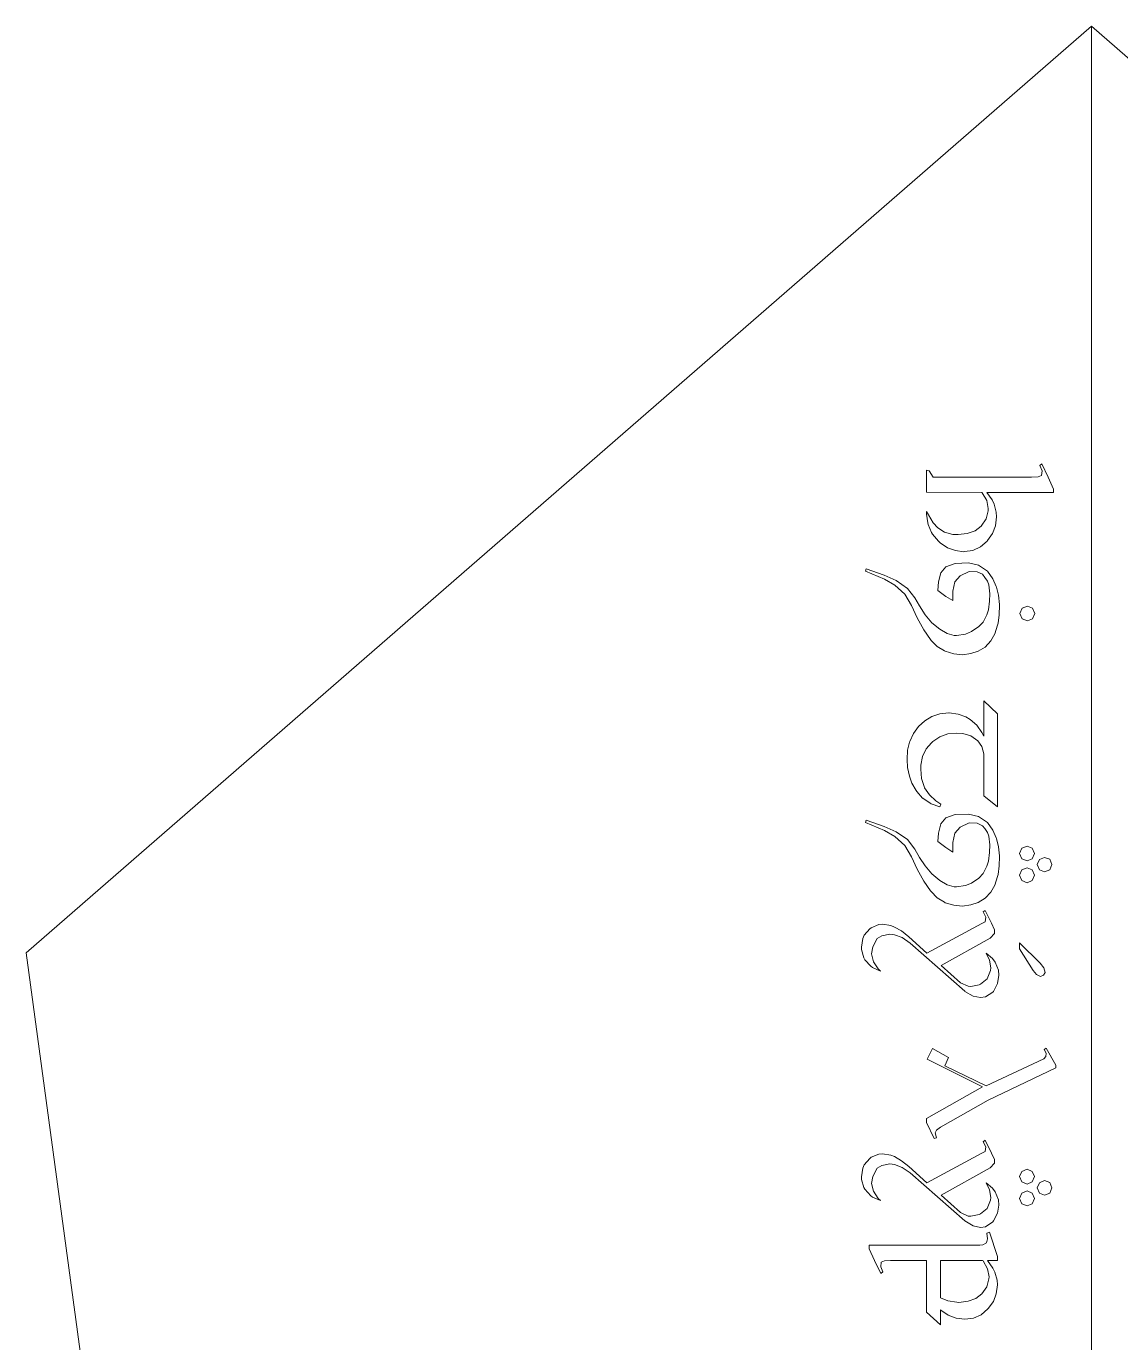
# Model space of a CAD drawing. Header units: inches. Extents: x 0.3 to 23.5, y 0.3 to 34.7.
# Drawn here: x 0.34 to 4.99, y 29.06 to 34.66 of the extents above; entities that cross this region are included whole.
import ezdxf

# ---------------------------------------------------------------- set-up
doc = ezdxf.new("R2010")
doc.units = ezdxf.units.IN
doc.header["$MEASUREMENT"] = 0
doc.layers.add('cut', color=6, linetype='Continuous', lineweight=0)

msp = doc.modelspace()

# ---------------------------------------------------------------- linework, layer by layer
at = {"layer": 'cut', "color": 6, "lineweight": 9, "true_color": 0xff00ff}
for points in [[(4.8649, 34.6554), (4.8649, 34.6554), (0.3366, 30.719), (0.3366, 30.719)], [(4.8649, 34.6554), (4.8649, 34.6554), (4.8649, 2.4646), (4.8649, 2.4646)], [(4.8649, 34.6554), (4.8649, 34.6554), (9.3931, 30.719), (9.3931, 30.719)], [(0.3366, 30.719), (0.3366, 30.719), (3.9259, 4.2305), (3.9259, 4.2305)]]:
    msp.add_open_spline(points, degree=3, dxfattribs=at)
at = {"layer": 'cut', "color": 1, "lineweight": 9, "true_color": 0xff0000}
for points in [[(4.6541, 32.7961), (4.6541, 32.7961), (4.6456, 32.7886), (4.6456, 32.7886)], [(4.6456, 32.7886), (4.6456, 32.7886), (4.656, 32.767), (4.656, 32.767)], [(4.6813, 32.7398), (4.6813, 32.7398), (4.6541, 32.7961), (4.6541, 32.7961)], [(4.1757, 32.767), (4.1757, 32.767), (4.1644, 32.7689), (4.1644, 32.7689)], [(4.1644, 32.7689), (4.1644, 32.7689), (4.1644, 32.6758), (4.1644, 32.6758)], [(4.1917, 32.7398), (4.1917, 32.7398), (4.1757, 32.767), (4.1757, 32.767)], [(4.6108, 32.7398), (4.6108, 32.7398), (4.1917, 32.7398), (4.1917, 32.7398)], [(4.6381, 32.7407), (4.6381, 32.7407), (4.6108, 32.7398), (4.6108, 32.7398)], [(4.6531, 32.7473), (4.6531, 32.7473), (4.6381, 32.7407), (4.6381, 32.7407)], [(4.656, 32.767), (4.656, 32.767), (4.6531, 32.7473), (4.6531, 32.7473)], [(4.7039, 32.689), (4.7039, 32.689), (4.6813, 32.7398), (4.6813, 32.7398)], [(4.1644, 32.6758), (4.1644, 32.6758), (4.3994, 32.674), (4.3994, 32.674)], [(4.3994, 32.674), (4.3994, 32.674), (4.4003, 32.673), (4.4003, 32.673)], [(4.4003, 32.673), (4.4003, 32.673), (4.4201, 32.6401), (4.4201, 32.6401)], [(4.421, 32.6749), (4.421, 32.6749), (4.7039, 32.6749), (4.7039, 32.6749)], [(4.4426, 32.643), (4.4426, 32.643), (4.421, 32.6749), (4.421, 32.6749)], [(4.7039, 32.6749), (4.7039, 32.6749), (4.7039, 32.689), (4.7039, 32.689)], [(4.4201, 32.6401), (4.4201, 32.6401), (4.4266, 32.6063), (4.4266, 32.6063)], [(4.452, 32.6251), (4.452, 32.6251), (4.4426, 32.643), (4.4426, 32.643)], [(4.4605, 32.5903), (4.4605, 32.5903), (4.452, 32.6251), (4.452, 32.6251)], [(4.172, 32.58), (4.172, 32.58), (4.1644, 32.5941), (4.1644, 32.5941)], [(4.1644, 32.5941), (4.1644, 32.5941), (4.1644, 32.5819), (4.1644, 32.5819)], [(4.1644, 32.5819), (4.1644, 32.5819), (4.1691, 32.5452), (4.1691, 32.5452)], [(4.1917, 32.5452), (4.1917, 32.5452), (4.172, 32.58), (4.172, 32.58)], [(4.4172, 32.5621), (4.4172, 32.5621), (4.3966, 32.5321), (4.3966, 32.5321)], [(4.4266, 32.5969), (4.4266, 32.5969), (4.4172, 32.5621), (4.4172, 32.5621)], [(4.4266, 32.6063), (4.4266, 32.6063), (4.4266, 32.5969), (4.4266, 32.5969)], [(4.4577, 32.533), (4.4577, 32.533), (4.4614, 32.5706), (4.4614, 32.5706)], [(4.4614, 32.5706), (4.4614, 32.5706), (4.4605, 32.5903), (4.4605, 32.5903)], [(4.1691, 32.5452), (4.1691, 32.5452), (4.171, 32.5386), (4.171, 32.5386)], [(4.171, 32.5386), (4.171, 32.5386), (4.1851, 32.5039), (4.1851, 32.5039)], [(4.1851, 32.5039), (4.1851, 32.5039), (4.1898, 32.4973), (4.1898, 32.4973)], [(4.1898, 32.4973), (4.1898, 32.4973), (4.2142, 32.4682), (4.2142, 32.4682)], [(4.2114, 32.5245), (4.2114, 32.5245), (4.1917, 32.5452), (4.1917, 32.5452)], [(4.2406, 32.5057), (4.2406, 32.5057), (4.2114, 32.5245), (4.2114, 32.5245)], [(4.2763, 32.4963), (4.2763, 32.4963), (4.2406, 32.5057), (4.2406, 32.5057)], [(4.3374, 32.5001), (4.3374, 32.5001), (4.2979, 32.4954), (4.2979, 32.4954)], [(4.3702, 32.5123), (4.3702, 32.5123), (4.3374, 32.5001), (4.3374, 32.5001)], [(4.3966, 32.5321), (4.3966, 32.5321), (4.3702, 32.5123), (4.3702, 32.5123)], [(4.4238, 32.47), (4.4238, 32.47), (4.4445, 32.5001), (4.4445, 32.5001)], [(4.4445, 32.5001), (4.4445, 32.5001), (4.4577, 32.533), (4.4577, 32.533)], [(4.2142, 32.4682), (4.2142, 32.4682), (4.2218, 32.4606), (4.2218, 32.4606)], [(4.2218, 32.4606), (4.2218, 32.4606), (4.2528, 32.44), (4.2528, 32.44)], [(4.2979, 32.4954), (4.2979, 32.4954), (4.2763, 32.4963), (4.2763, 32.4963)], [(4.3609, 32.4287), (4.3609, 32.4287), (4.3937, 32.4437), (4.3937, 32.4437)], [(4.3937, 32.4437), (4.3937, 32.4437), (4.4219, 32.4672), (4.4219, 32.4672)], [(4.4219, 32.4672), (4.4219, 32.4672), (4.4238, 32.47), (4.4238, 32.47)], [(4.2528, 32.44), (4.2528, 32.44), (4.2866, 32.4277), (4.2866, 32.4277)], [(4.2866, 32.4277), (4.2866, 32.4277), (4.3223, 32.423), (4.3223, 32.423)], [(4.3223, 32.423), (4.3223, 32.423), (4.3251, 32.424), (4.3251, 32.424)], [(4.3251, 32.424), (4.3251, 32.424), (4.3609, 32.4287), (4.3609, 32.4287)], [(3.9069, 32.3497), (3.9069, 32.3497), (3.9041, 32.3403), (3.9041, 32.3403)], [(3.9041, 32.3403), (3.9041, 32.3403), (3.9859, 32.3065), (3.9859, 32.3065)], [(3.984, 32.3234), (3.984, 32.3234), (3.9069, 32.3497), (3.9069, 32.3497)], [(4.2246, 32.3338), (4.2246, 32.3338), (4.2142, 32.2952), (4.2142, 32.2952)], [(4.2462, 32.3591), (4.2462, 32.3591), (4.2246, 32.3338), (4.2246, 32.3338)], [(4.2857, 32.3732), (4.2857, 32.3732), (4.2462, 32.3591), (4.2462, 32.3591)], [(4.343, 32.3751), (4.343, 32.3751), (4.2857, 32.3732), (4.2857, 32.3732)], [(4.3063, 32.3206), (4.3063, 32.3206), (4.3449, 32.3385), (4.3449, 32.3385)], [(4.3853, 32.3657), (4.3853, 32.3657), (4.343, 32.3751), (4.343, 32.3751)], [(4.3449, 32.3385), (4.3449, 32.3385), (4.3787, 32.3375), (4.3787, 32.3375)], [(4.3787, 32.3375), (4.3787, 32.3375), (4.4013, 32.3272), (4.4013, 32.3272)], [(4.4238, 32.3403), (4.4238, 32.3403), (4.3853, 32.3657), (4.3853, 32.3657)], [(4.4454, 32.3074), (4.4454, 32.3074), (4.4238, 32.3403), (4.4238, 32.3403)], [(4.0347, 32.3009), (4.0347, 32.3009), (3.984, 32.3234), (3.984, 32.3234)], [(3.9859, 32.3065), (3.9859, 32.3065), (4.0291, 32.2811), (4.0291, 32.2811)], [(4.0291, 32.2811), (4.0291, 32.2811), (4.0714, 32.2426), (4.0714, 32.2426)], [(4.0836, 32.267), (4.0836, 32.267), (4.0347, 32.3009), (4.0347, 32.3009)], [(4.2142, 32.2952), (4.2142, 32.2952), (4.2124, 32.2586), (4.2124, 32.2586)], [(4.2753, 32.2548), (4.2753, 32.2548), (4.2838, 32.2943), (4.2838, 32.2943)], [(4.2838, 32.2943), (4.2838, 32.2943), (4.3063, 32.3206), (4.3063, 32.3206)], [(4.4013, 32.3272), (4.4013, 32.3272), (4.4116, 32.314), (4.4116, 32.314)], [(4.4116, 32.314), (4.4116, 32.314), (4.4229, 32.2971), (4.4229, 32.2971)], [(4.4229, 32.2971), (4.4229, 32.2971), (4.4285, 32.2821), (4.4285, 32.2821)], [(4.4285, 32.2821), (4.4285, 32.2821), (4.4332, 32.2445), (4.4332, 32.2445)], [(4.4605, 32.2746), (4.4605, 32.2746), (4.4454, 32.3074), (4.4454, 32.3074)], [(4.4614, 32.2717), (4.4614, 32.2717), (4.4605, 32.2746), (4.4605, 32.2746)], [(4.0714, 32.2426), (4.0714, 32.2426), (4.0996, 32.1947), (4.0996, 32.1947)], [(4.1146, 32.2266), (4.1146, 32.2266), (4.0836, 32.267), (4.0836, 32.267)], [(4.1344, 32.1928), (4.1344, 32.1928), (4.1146, 32.2266), (4.1146, 32.2266)], [(4.2124, 32.2586), (4.2124, 32.2586), (4.2462, 32.2332), (4.2462, 32.2332)], [(4.2462, 32.2332), (4.2462, 32.2332), (4.2753, 32.2153), (4.2753, 32.2153)], [(4.2753, 32.2153), (4.2753, 32.2153), (4.2753, 32.2548), (4.2753, 32.2548)], [(4.4332, 32.2445), (4.4332, 32.2445), (4.4323, 32.2125), (4.4323, 32.2125)], [(4.4699, 32.2379), (4.4699, 32.2379), (4.4614, 32.2717), (4.4614, 32.2717)], [(4.4736, 32.1984), (4.4736, 32.1984), (4.4699, 32.2379), (4.4699, 32.2379)], [(4.0996, 32.1947), (4.0996, 32.1947), (4.124, 32.142), (4.124, 32.142)], [(4.1588, 32.1552), (4.1588, 32.1552), (4.1344, 32.1928), (4.1344, 32.1928)], [(4.4276, 32.1759), (4.4276, 32.1759), (4.421, 32.1552), (4.421, 32.1552)], [(4.4323, 32.2125), (4.4323, 32.2125), (4.4276, 32.1759), (4.4276, 32.1759)], [(4.4727, 32.1552), (4.4727, 32.1552), (4.4736, 32.1956), (4.4736, 32.1956)], [(4.4736, 32.1956), (4.4736, 32.1956), (4.4736, 32.1984), (4.4736, 32.1984)], [(4.561, 32.1608), (4.561, 32.1608), (4.5704, 32.1825), (4.5704, 32.1825)], [(4.5704, 32.1825), (4.5704, 32.1825), (4.593, 32.1919), (4.593, 32.1919)], [(4.593, 32.1919), (4.593, 32.1919), (4.6146, 32.1825), (4.6146, 32.1825)], [(4.6146, 32.1825), (4.6146, 32.1825), (4.624, 32.1608), (4.624, 32.1608)], [(4.124, 32.142), (4.124, 32.142), (4.1522, 32.0913), (4.1522, 32.0913)], [(4.187, 32.1214), (4.187, 32.1214), (4.1588, 32.1552), (4.1588, 32.1552)], [(4.2199, 32.0932), (4.2199, 32.0932), (4.187, 32.1214), (4.187, 32.1214)], [(4.4041, 32.1232), (4.4041, 32.1232), (4.3862, 32.1045), (4.3862, 32.1045)], [(4.421, 32.1552), (4.421, 32.1552), (4.4041, 32.1232), (4.4041, 32.1232)], [(4.4548, 32.0734), (4.4548, 32.0734), (4.4661, 32.1101), (4.4661, 32.1101)], [(4.4661, 32.1101), (4.4661, 32.1101), (4.468, 32.1195), (4.468, 32.1195)], [(4.468, 32.1195), (4.468, 32.1195), (4.4727, 32.1552), (4.4727, 32.1552)], [(4.5704, 32.1383), (4.5704, 32.1383), (4.561, 32.1608), (4.561, 32.1608)], [(4.593, 32.1289), (4.593, 32.1289), (4.5704, 32.1383), (4.5704, 32.1383)], [(4.6146, 32.1383), (4.6146, 32.1383), (4.593, 32.1289), (4.593, 32.1289)], [(4.624, 32.1608), (4.624, 32.1608), (4.6146, 32.1383), (4.6146, 32.1383)], [(4.1522, 32.0913), (4.1522, 32.0913), (4.1804, 32.0499), (4.1804, 32.0499)], [(4.1804, 32.0499), (4.1804, 32.0499), (4.1832, 32.0462), (4.1832, 32.0462)], [(4.2518, 32.0753), (4.2518, 32.0753), (4.2199, 32.0932), (4.2199, 32.0932)], [(4.2819, 32.0669), (4.2819, 32.0669), (4.2518, 32.0753), (4.2518, 32.0753)], [(4.2913, 32.0669), (4.2913, 32.0669), (4.2819, 32.0669), (4.2819, 32.0669)], [(4.3298, 32.0725), (4.3298, 32.0725), (4.2913, 32.0669), (4.2913, 32.0669)], [(4.3552, 32.0838), (4.3552, 32.0838), (4.3298, 32.0725), (4.3298, 32.0725)], [(4.3862, 32.1045), (4.3862, 32.1045), (4.3552, 32.0838), (4.3552, 32.0838)], [(4.437, 32.0443), (4.437, 32.0443), (4.4548, 32.0734), (4.4548, 32.0734)], [(4.1832, 32.0462), (4.1832, 32.0462), (4.2086, 32.0199), (4.2086, 32.0199)], [(4.2086, 32.0199), (4.2086, 32.0199), (4.2406, 32.0011), (4.2406, 32.0011)], [(4.2406, 32.0011), (4.2406, 32.0011), (4.2434, 32.0001), (4.2434, 32.0001)], [(4.2434, 32.0001), (4.2434, 32.0001), (4.28, 31.9889), (4.28, 31.9889)], [(4.3524, 31.9898), (4.3524, 31.9898), (4.3834, 32.0001), (4.3834, 32.0001)], [(4.3834, 32.0001), (4.3834, 32.0001), (4.4135, 32.018), (4.4135, 32.018)], [(4.4135, 32.018), (4.4135, 32.018), (4.437, 32.0443), (4.437, 32.0443)], [(4.28, 31.9889), (4.28, 31.9889), (4.3167, 31.9851), (4.3167, 31.9851)], [(4.3167, 31.9851), (4.3167, 31.9851), (4.3524, 31.9898), (4.3524, 31.9898)], [(4.4652, 31.7342), (4.4652, 31.7342), (4.4069, 31.7887), (4.4069, 31.7887)], [(4.4069, 31.7887), (4.4069, 31.7887), (4.4069, 31.6393), (4.4069, 31.6393)], [(4.187, 31.7229), (4.187, 31.7229), (4.1569, 31.705), (4.1569, 31.705)], [(4.2208, 31.7342), (4.2208, 31.7342), (4.187, 31.7229), (4.187, 31.7229)], [(4.2584, 31.7379), (4.2584, 31.7379), (4.2208, 31.7342), (4.2208, 31.7342)], [(4.2603, 31.7379), (4.2603, 31.7379), (4.2584, 31.7379), (4.2584, 31.7379)], [(4.2979, 31.7332), (4.2979, 31.7332), (4.2603, 31.7379), (4.2603, 31.7379)], [(4.3317, 31.721), (4.3317, 31.721), (4.2979, 31.7332), (4.2979, 31.7332)], [(4.3496, 31.7097), (4.3496, 31.7097), (4.3317, 31.721), (4.3317, 31.721)], [(4.4652, 31.3385), (4.4652, 31.3385), (4.4652, 31.7342), (4.4652, 31.7342)], [(4.1297, 31.6797), (4.1297, 31.6797), (4.109, 31.6505), (4.109, 31.6505)], [(4.1569, 31.705), (4.1569, 31.705), (4.1297, 31.6797), (4.1297, 31.6797)], [(4.3778, 31.6853), (4.3778, 31.6853), (4.3496, 31.7097), (4.3496, 31.7097)], [(4.3994, 31.6552), (4.3994, 31.6552), (4.3778, 31.6853), (4.3778, 31.6853)], [(4.0921, 31.6139), (4.0921, 31.6139), (4.0836, 31.5791), (4.0836, 31.5791)], [(4.093, 31.6167), (4.093, 31.6167), (4.0921, 31.6139), (4.0921, 31.6139)], [(4.109, 31.6505), (4.109, 31.6505), (4.093, 31.6167), (4.093, 31.6167)], [(4.1626, 31.5847), (4.1626, 31.5847), (4.1851, 31.6111), (4.1851, 31.6111)], [(4.1851, 31.6111), (4.1851, 31.6111), (4.1907, 31.6167), (4.1907, 31.6167)], [(4.1907, 31.6167), (4.1907, 31.6167), (4.2208, 31.6364), (4.2208, 31.6364)], [(4.2208, 31.6364), (4.2208, 31.6364), (4.2547, 31.6486), (4.2547, 31.6486)], [(4.2547, 31.6486), (4.2547, 31.6486), (4.2922, 31.6524), (4.2922, 31.6524)], [(4.2922, 31.6524), (4.2922, 31.6524), (4.3176, 31.6505), (4.3176, 31.6505)], [(4.3176, 31.6505), (4.3176, 31.6505), (4.3524, 31.6402), (4.3524, 31.6402)], [(4.3524, 31.6402), (4.3524, 31.6402), (4.3815, 31.6195), (4.3815, 31.6195)], [(4.3815, 31.6195), (4.3815, 31.6195), (4.3994, 31.5951), (4.3994, 31.5951)], [(4.4069, 31.6393), (4.4069, 31.6393), (4.3994, 31.6552), (4.3994, 31.6552)], [(4.0836, 31.5791), (4.0836, 31.5791), (4.0817, 31.5396), (4.0817, 31.5396)], [(4.14, 31.5161), (4.14, 31.5161), (4.1475, 31.5528), (4.1475, 31.5528)], [(4.1475, 31.5528), (4.1475, 31.5528), (4.1626, 31.5847), (4.1626, 31.5847)], [(4.3994, 31.5951), (4.3994, 31.5951), (4.4069, 31.5641), (4.4069, 31.5641)], [(4.4069, 31.5641), (4.4069, 31.5641), (4.4069, 31.3855), (4.4069, 31.3855)], [(4.0817, 31.5396), (4.0817, 31.5396), (4.0836, 31.5058), (4.0836, 31.5058)], [(4.0836, 31.5058), (4.0836, 31.5058), (4.0911, 31.4691), (4.0911, 31.4691)], [(4.1391, 31.4992), (4.1391, 31.4992), (4.14, 31.5161), (4.14, 31.5161)], [(4.1428, 31.4598), (4.1428, 31.4598), (4.1391, 31.4992), (4.1391, 31.4992)], [(4.0911, 31.4691), (4.0911, 31.4691), (4.1015, 31.44), (4.1015, 31.44)], [(4.1015, 31.44), (4.1015, 31.44), (4.1193, 31.4081), (4.1193, 31.4081)], [(4.1532, 31.4259), (4.1532, 31.4259), (4.1428, 31.4598), (4.1428, 31.4598)], [(4.1193, 31.4081), (4.1193, 31.4081), (4.1231, 31.4043), (4.1231, 31.4043)], [(4.1231, 31.4043), (4.1231, 31.4043), (4.1475, 31.3761), (4.1475, 31.3761)], [(4.156, 31.4203), (4.156, 31.4203), (4.1532, 31.4259), (4.1532, 31.4259)], [(4.1767, 31.3902), (4.1767, 31.3902), (4.156, 31.4203), (4.156, 31.4203)], [(4.203, 31.3648), (4.203, 31.3648), (4.1767, 31.3902), (4.1767, 31.3902)], [(4.4069, 31.3855), (4.4069, 31.3855), (4.4652, 31.3385), (4.4652, 31.3385)], [(4.1475, 31.3761), (4.1475, 31.3761), (4.1485, 31.3752), (4.1485, 31.3752)], [(4.1485, 31.3752), (4.1485, 31.3752), (4.1795, 31.3545), (4.1795, 31.3545)], [(4.1795, 31.3545), (4.1795, 31.3545), (4.1842, 31.3517), (4.1842, 31.3517)], [(4.1842, 31.3517), (4.1842, 31.3517), (4.2199, 31.3385), (4.2199, 31.3385)], [(4.2246, 31.3507), (4.2246, 31.3507), (4.203, 31.3648), (4.203, 31.3648)], [(4.2199, 31.3385), (4.2199, 31.3385), (4.2246, 31.3507), (4.2246, 31.3507)], [(3.9069, 31.2821), (3.9069, 31.2821), (3.9041, 31.2727), (3.9041, 31.2727)], [(3.9041, 31.2727), (3.9041, 31.2727), (3.9859, 31.2389), (3.9859, 31.2389)], [(3.984, 31.2549), (3.984, 31.2549), (3.9069, 31.2821), (3.9069, 31.2821)], [(4.2462, 31.2915), (4.2462, 31.2915), (4.2246, 31.2662), (4.2246, 31.2662)], [(4.2857, 31.3056), (4.2857, 31.3056), (4.2462, 31.2915), (4.2462, 31.2915)], [(4.343, 31.3075), (4.343, 31.3075), (4.2857, 31.3056), (4.2857, 31.3056)], [(4.3063, 31.253), (4.3063, 31.253), (4.3449, 31.2708), (4.3449, 31.2708)], [(4.3853, 31.2981), (4.3853, 31.2981), (4.343, 31.3075), (4.343, 31.3075)], [(4.3449, 31.2708), (4.3449, 31.2708), (4.3787, 31.269), (4.3787, 31.269)], [(4.3787, 31.269), (4.3787, 31.269), (4.4013, 31.2586), (4.4013, 31.2586)], [(4.4238, 31.2718), (4.4238, 31.2718), (4.3853, 31.2981), (4.3853, 31.2981)], [(4.4454, 31.2398), (4.4454, 31.2398), (4.4238, 31.2718), (4.4238, 31.2718)], [(4.0347, 31.2333), (4.0347, 31.2333), (3.984, 31.2549), (3.984, 31.2549)], [(3.9859, 31.2389), (3.9859, 31.2389), (4.0291, 31.2135), (4.0291, 31.2135)], [(4.0291, 31.2135), (4.0291, 31.2135), (4.0714, 31.175), (4.0714, 31.175)], [(4.0836, 31.1994), (4.0836, 31.1994), (4.0347, 31.2333), (4.0347, 31.2333)], [(4.2142, 31.2276), (4.2142, 31.2276), (4.2124, 31.191), (4.2124, 31.191)], [(4.2246, 31.2662), (4.2246, 31.2662), (4.2142, 31.2276), (4.2142, 31.2276)], [(4.2753, 31.1872), (4.2753, 31.1872), (4.2838, 31.2267), (4.2838, 31.2267)], [(4.2838, 31.2267), (4.2838, 31.2267), (4.3063, 31.253), (4.3063, 31.253)], [(4.4013, 31.2586), (4.4013, 31.2586), (4.4116, 31.2464), (4.4116, 31.2464)], [(4.4116, 31.2464), (4.4116, 31.2464), (4.4229, 31.2295), (4.4229, 31.2295)], [(4.4229, 31.2295), (4.4229, 31.2295), (4.4285, 31.2145), (4.4285, 31.2145)], [(4.4285, 31.2145), (4.4285, 31.2145), (4.4332, 31.1769), (4.4332, 31.1769)], [(4.4605, 31.2069), (4.4605, 31.2069), (4.4454, 31.2398), (4.4454, 31.2398)], [(4.0714, 31.175), (4.0714, 31.175), (4.0996, 31.1271), (4.0996, 31.1271)], [(4.1146, 31.159), (4.1146, 31.159), (4.0836, 31.1994), (4.0836, 31.1994)], [(4.1344, 31.1242), (4.1344, 31.1242), (4.1146, 31.159), (4.1146, 31.159)], [(4.2124, 31.191), (4.2124, 31.191), (4.2462, 31.1656), (4.2462, 31.1656)], [(4.2462, 31.1656), (4.2462, 31.1656), (4.2753, 31.1468), (4.2753, 31.1468)], [(4.2753, 31.1468), (4.2753, 31.1468), (4.2753, 31.1872), (4.2753, 31.1872)], [(4.4332, 31.1769), (4.4332, 31.1769), (4.4323, 31.1449), (4.4323, 31.1449)], [(4.4614, 31.2041), (4.4614, 31.2041), (4.4605, 31.2069), (4.4605, 31.2069)], [(4.4699, 31.1694), (4.4699, 31.1694), (4.4614, 31.2041), (4.4614, 31.2041)], [(4.4736, 31.1308), (4.4736, 31.1308), (4.4699, 31.1694), (4.4699, 31.1694)], [(4.5695, 31.1628), (4.5695, 31.1628), (4.5592, 31.1412), (4.5592, 31.1412)], [(4.5911, 31.1722), (4.5911, 31.1722), (4.5695, 31.1628), (4.5695, 31.1628)], [(4.6137, 31.1628), (4.6137, 31.1628), (4.5911, 31.1722), (4.5911, 31.1722)], [(4.6231, 31.1412), (4.6231, 31.1412), (4.6137, 31.1628), (4.6137, 31.1628)], [(4.0996, 31.1271), (4.0996, 31.1271), (4.124, 31.0744), (4.124, 31.0744)], [(4.1588, 31.0876), (4.1588, 31.0876), (4.1344, 31.1242), (4.1344, 31.1242)], [(4.4276, 31.1083), (4.4276, 31.1083), (4.421, 31.0866), (4.421, 31.0866)], [(4.4323, 31.1449), (4.4323, 31.1449), (4.4276, 31.1083), (4.4276, 31.1083)], [(4.4727, 31.0876), (4.4727, 31.0876), (4.4736, 31.128), (4.4736, 31.128)], [(4.4736, 31.128), (4.4736, 31.128), (4.4736, 31.1308), (4.4736, 31.1308)], [(4.5592, 31.1412), (4.5592, 31.1412), (4.5695, 31.1186), (4.5695, 31.1186)], [(4.5695, 31.1186), (4.5695, 31.1186), (4.5911, 31.1092), (4.5911, 31.1092)], [(4.5911, 31.1092), (4.5911, 31.1092), (4.6137, 31.1186), (4.6137, 31.1186)], [(4.6137, 31.1186), (4.6137, 31.1186), (4.6231, 31.1412), (4.6231, 31.1412)], [(4.6437, 31.1148), (4.6437, 31.1148), (4.6343, 31.0932), (4.6343, 31.0932)], [(4.6653, 31.1242), (4.6653, 31.1242), (4.6437, 31.1148), (4.6437, 31.1148)], [(4.6879, 31.1158), (4.6879, 31.1158), (4.6653, 31.1242), (4.6653, 31.1242)], [(4.6973, 31.0932), (4.6973, 31.0932), (4.6879, 31.1158), (4.6879, 31.1158)], [(4.124, 31.0744), (4.124, 31.0744), (4.1522, 31.0237), (4.1522, 31.0237)], [(4.187, 31.0538), (4.187, 31.0538), (4.1588, 31.0876), (4.1588, 31.0876)], [(4.2199, 31.0256), (4.2199, 31.0256), (4.187, 31.0538), (4.187, 31.0538)], [(4.4041, 31.0556), (4.4041, 31.0556), (4.3862, 31.0359), (4.3862, 31.0359)], [(4.421, 31.0866), (4.421, 31.0866), (4.4041, 31.0556), (4.4041, 31.0556)], [(4.4661, 31.0425), (4.4661, 31.0425), (4.468, 31.0519), (4.468, 31.0519)], [(4.468, 31.0519), (4.468, 31.0519), (4.4727, 31.0876), (4.4727, 31.0876)], [(4.5695, 31.0707), (4.5695, 31.0707), (4.5592, 31.0481), (4.5592, 31.0481)], [(4.5592, 31.0481), (4.5592, 31.0481), (4.5695, 31.0256), (4.5695, 31.0256)], [(4.5911, 31.0801), (4.5911, 31.0801), (4.5695, 31.0707), (4.5695, 31.0707)], [(4.6137, 31.0707), (4.6137, 31.0707), (4.5911, 31.0801), (4.5911, 31.0801)], [(4.6231, 31.0481), (4.6231, 31.0481), (4.6137, 31.0707), (4.6137, 31.0707)], [(4.6137, 31.0256), (4.6137, 31.0256), (4.6231, 31.0481), (4.6231, 31.0481)], [(4.6343, 31.0932), (4.6343, 31.0932), (4.6437, 31.0716), (4.6437, 31.0716)], [(4.6437, 31.0716), (4.6437, 31.0716), (4.6653, 31.0622), (4.6653, 31.0622)], [(4.6653, 31.0622), (4.6653, 31.0622), (4.6879, 31.0716), (4.6879, 31.0716)], [(4.6879, 31.0716), (4.6879, 31.0716), (4.6973, 31.0932), (4.6973, 31.0932)], [(4.1522, 31.0237), (4.1522, 31.0237), (4.1804, 30.9823), (4.1804, 30.9823)], [(4.2518, 31.0077), (4.2518, 31.0077), (4.2199, 31.0256), (4.2199, 31.0256)], [(4.2819, 30.9992), (4.2819, 30.9992), (4.2518, 31.0077), (4.2518, 31.0077)], [(4.2913, 30.9992), (4.2913, 30.9992), (4.2819, 30.9992), (4.2819, 30.9992)], [(4.3298, 31.0049), (4.3298, 31.0049), (4.2913, 30.9992), (4.2913, 30.9992)], [(4.3552, 31.0152), (4.3552, 31.0152), (4.3298, 31.0049), (4.3298, 31.0049)], [(4.3862, 31.0359), (4.3862, 31.0359), (4.3552, 31.0152), (4.3552, 31.0152)], [(4.437, 30.9767), (4.437, 30.9767), (4.4548, 31.0058), (4.4548, 31.0058)], [(4.4548, 31.0058), (4.4548, 31.0058), (4.4661, 31.0425), (4.4661, 31.0425)], [(4.5695, 31.0256), (4.5695, 31.0256), (4.5911, 31.0162), (4.5911, 31.0162)], [(4.5911, 31.0162), (4.5911, 31.0162), (4.6137, 31.0256), (4.6137, 31.0256)], [(4.1804, 30.9823), (4.1804, 30.9823), (4.1832, 30.9786), (4.1832, 30.9786)], [(4.1832, 30.9786), (4.1832, 30.9786), (4.2086, 30.9523), (4.2086, 30.9523)], [(4.2086, 30.9523), (4.2086, 30.9523), (4.2406, 30.9335), (4.2406, 30.9335)], [(4.2406, 30.9335), (4.2406, 30.9335), (4.2434, 30.9316), (4.2434, 30.9316)], [(4.2434, 30.9316), (4.2434, 30.9316), (4.28, 30.9212), (4.28, 30.9212)], [(4.3524, 30.9222), (4.3524, 30.9222), (4.3834, 30.9325), (4.3834, 30.9325)], [(4.3834, 30.9325), (4.3834, 30.9325), (4.4135, 30.9504), (4.4135, 30.9504)], [(4.4135, 30.9504), (4.4135, 30.9504), (4.437, 30.9767), (4.437, 30.9767)], [(4.28, 30.9212), (4.28, 30.9212), (4.3167, 30.9175), (4.3167, 30.9175)], [(4.3167, 30.9175), (4.3167, 30.9175), (4.3524, 30.9222), (4.3524, 30.9222)], [(4.4135, 30.8987), (4.4135, 30.8987), (4.405, 30.8921), (4.405, 30.8921)], [(4.405, 30.8921), (4.405, 30.8921), (4.4154, 30.8696), (4.4154, 30.8696)], [(4.4407, 30.8442), (4.4407, 30.8442), (4.4135, 30.8987), (4.4135, 30.8987)], [(3.9229, 30.8207), (3.9229, 30.8207), (3.8985, 30.7934), (3.8985, 30.7934)], [(3.9285, 30.8254), (3.9285, 30.8254), (3.9229, 30.8207), (3.9229, 30.8207)], [(3.9614, 30.8395), (3.9614, 30.8395), (3.9285, 30.8254), (3.9285, 30.8254)], [(3.9774, 30.8404), (3.9774, 30.8404), (3.9614, 30.8395), (3.9614, 30.8395)], [(4.0122, 30.8348), (4.0122, 30.8348), (3.9774, 30.8404), (3.9774, 30.8404)], [(4.0282, 30.8282), (4.0282, 30.8282), (4.0122, 30.8348), (4.0122, 30.8348)], [(4.0573, 30.8113), (4.0573, 30.8113), (4.0282, 30.8282), (4.0282, 30.8282)], [(4.3984, 30.8432), (4.3984, 30.8432), (4.1654, 30.7173), (4.1654, 30.7173)], [(4.4135, 30.8498), (4.4135, 30.8498), (4.3984, 30.8432), (4.3984, 30.8432)], [(4.4154, 30.8696), (4.4154, 30.8696), (4.4135, 30.8498), (4.4135, 30.8498)], [(4.453, 30.8169), (4.453, 30.8169), (4.4407, 30.8442), (4.4407, 30.8442)], [(3.8928, 30.7793), (3.8928, 30.7793), (3.8872, 30.7427), (3.8872, 30.7427)], [(3.8985, 30.7934), (3.8985, 30.7934), (3.8928, 30.7793), (3.8928, 30.7793)], [(3.9361, 30.7446), (3.9361, 30.7446), (3.9539, 30.7793), (3.9539, 30.7793)], [(3.9539, 30.7793), (3.9539, 30.7793), (3.9746, 30.7906), (3.9746, 30.7906)], [(3.9746, 30.7906), (3.9746, 30.7906), (4.0084, 30.7972), (4.0084, 30.7972)], [(4.0084, 30.7972), (4.0084, 30.7972), (4.0272, 30.7953), (4.0272, 30.7953)], [(4.0272, 30.7953), (4.0272, 30.7953), (4.0601, 30.7831), (4.0601, 30.7831)], [(4.0883, 30.7859), (4.0883, 30.7859), (4.0573, 30.8113), (4.0573, 30.8113)], [(4.0601, 30.7831), (4.0601, 30.7831), (4.0949, 30.7596), (4.0949, 30.7596)], [(4.1654, 30.7173), (4.1654, 30.7173), (4.0883, 30.7859), (4.0883, 30.7859)], [(4.2265, 30.6647), (4.2265, 30.6647), (4.4351, 30.7803), (4.4351, 30.7803)], [(4.4351, 30.7803), (4.4351, 30.7803), (4.453, 30.801), (4.453, 30.801)], [(4.453, 30.801), (4.453, 30.801), (4.453, 30.8169), (4.453, 30.8169)], [(3.8872, 30.7427), (3.8872, 30.7427), (3.8872, 30.7323), (3.8872, 30.7323)], [(3.8872, 30.7323), (3.8872, 30.7323), (3.8975, 30.6976), (3.8975, 30.6976)], [(3.9304, 30.7145), (3.9304, 30.7145), (3.9361, 30.7446), (3.9361, 30.7446)], [(3.9379, 30.6807), (3.9379, 30.6807), (3.9304, 30.7145), (3.9304, 30.7145)], [(4.0949, 30.7596), (4.0949, 30.7596), (4.3261, 30.5557), (4.3261, 30.5557)], [(4.4445, 30.6938), (4.4445, 30.6938), (4.4172, 30.7173), (4.4172, 30.7173)], [(4.4172, 30.7173), (4.4172, 30.7173), (4.4313, 30.6872), (4.4313, 30.6872)], [(4.5592, 30.7361), (4.5592, 30.7361), (4.5592, 30.7615), (4.5592, 30.7615)], [(4.5592, 30.7615), (4.5592, 30.7615), (4.6475, 30.6741), (4.6475, 30.6741)], [(4.6174, 30.644), (4.6174, 30.644), (4.5592, 30.7361), (4.5592, 30.7361)], [(3.8975, 30.6976), (3.8975, 30.6976), (3.9022, 30.6891), (3.9022, 30.6891)], [(3.9022, 30.6891), (3.9022, 30.6891), (3.9267, 30.6619), (3.9267, 30.6619)], [(3.9267, 30.6619), (3.9267, 30.6619), (3.9342, 30.6562), (3.9342, 30.6562)], [(3.9342, 30.6562), (3.9342, 30.6562), (3.968, 30.6412), (3.968, 30.6412)], [(3.9586, 30.6506), (3.9586, 30.6506), (3.9379, 30.6807), (3.9379, 30.6807)], [(4.3082, 30.5914), (4.3082, 30.5914), (4.2265, 30.6647), (4.2265, 30.6647)], [(4.4313, 30.6872), (4.4313, 30.6872), (4.437, 30.6553), (4.437, 30.6553)], [(4.437, 30.6553), (4.437, 30.6553), (4.436, 30.6431), (4.436, 30.6431)], [(4.4558, 30.6788), (4.4558, 30.6788), (4.4445, 30.6938), (4.4445, 30.6938)], [(4.4699, 30.6449), (4.4699, 30.6449), (4.4558, 30.6788), (4.4558, 30.6788)], [(4.6475, 30.6741), (4.6475, 30.6741), (4.6625, 30.6543), (4.6625, 30.6543)], [(4.6625, 30.6543), (4.6625, 30.6543), (4.6682, 30.6355), (4.6682, 30.6355)], [(3.968, 30.6412), (3.968, 30.6412), (3.9586, 30.6506), (3.9586, 30.6506)], [(4.4219, 30.6083), (4.4219, 30.6083), (4.3937, 30.5857), (4.3937, 30.5857)], [(4.436, 30.6431), (4.436, 30.6431), (4.4219, 30.6083), (4.4219, 30.6083)], [(4.4661, 30.5886), (4.4661, 30.5886), (4.4717, 30.6233), (4.4717, 30.6233)], [(4.4717, 30.6233), (4.4717, 30.6233), (4.4699, 30.6449), (4.4699, 30.6449)], [(4.6315, 30.6261), (4.6315, 30.6261), (4.6174, 30.644), (4.6174, 30.644)], [(4.6484, 30.6186), (4.6484, 30.6186), (4.6315, 30.6261), (4.6315, 30.6261)], [(4.6616, 30.6243), (4.6616, 30.6243), (4.6484, 30.6186), (4.6484, 30.6186)], [(4.6682, 30.6355), (4.6682, 30.6355), (4.6616, 30.6243), (4.6616, 30.6243)], [(4.3411, 30.5763), (4.3411, 30.5763), (4.3082, 30.5914), (4.3082, 30.5914)], [(4.3261, 30.5557), (4.3261, 30.5557), (4.3261, 30.5547), (4.3261, 30.5547)], [(4.3261, 30.5547), (4.3261, 30.5547), (4.3618, 30.535), (4.3618, 30.535)], [(4.3524, 30.5754), (4.3524, 30.5754), (4.3411, 30.5763), (4.3411, 30.5763)], [(4.3881, 30.5829), (4.3881, 30.5829), (4.3524, 30.5754), (4.3524, 30.5754)], [(4.3937, 30.5857), (4.3937, 30.5857), (4.3881, 30.5829), (4.3881, 30.5829)], [(4.4144, 30.5312), (4.4144, 30.5312), (4.4454, 30.551), (4.4454, 30.551)], [(4.4454, 30.551), (4.4454, 30.551), (4.4483, 30.5547), (4.4483, 30.5547)], [(4.4483, 30.5547), (4.4483, 30.5547), (4.4661, 30.5886), (4.4661, 30.5886)], [(4.3618, 30.535), (4.3618, 30.535), (4.3937, 30.5284), (4.3937, 30.5284)], [(4.3937, 30.5284), (4.3937, 30.5284), (4.4144, 30.5312), (4.4144, 30.5312)], [(4.1898, 30.3123), (4.1898, 30.3123), (4.1673, 30.2662), (4.1673, 30.2662)], [(4.1673, 30.2662), (4.1673, 30.2662), (4.4013, 30.1497), (4.4013, 30.1497)], [(4.2575, 30.2737), (4.2575, 30.2737), (4.1898, 30.3123), (4.1898, 30.3123)], [(4.2424, 30.239), (4.2424, 30.239), (4.2575, 30.2737), (4.2575, 30.2737)], [(4.6625, 30.2681), (4.6625, 30.2681), (4.4172, 30.1534), (4.4172, 30.1534)], [(4.671, 30.2775), (4.671, 30.2775), (4.6625, 30.2681), (4.6625, 30.2681)], [(4.6719, 30.3132), (4.6719, 30.3132), (4.6635, 30.3076), (4.6635, 30.3076)], [(4.6635, 30.3076), (4.6635, 30.3076), (4.6729, 30.2925), (4.6729, 30.2925)], [(4.6729, 30.2925), (4.6729, 30.2925), (4.671, 30.2775), (4.671, 30.2775)], [(4.7142, 30.2408), (4.7142, 30.2408), (4.6719, 30.3132), (4.6719, 30.3132)], [(4.4172, 30.1534), (4.4172, 30.1534), (4.2424, 30.239), (4.2424, 30.239)], [(4.4257, 30.0923), (4.4257, 30.0923), (4.7142, 30.2305), (4.7142, 30.2305)], [(4.7142, 30.2305), (4.7142, 30.2305), (4.7142, 30.2408), (4.7142, 30.2408)], [(4.4013, 30.1497), (4.4013, 30.1497), (4.1644, 30.0143), (4.1644, 30.0143)], [(4.2227, 29.9777), (4.2227, 29.9777), (4.4257, 30.0923), (4.4257, 30.0923)], [(4.1644, 30.0143), (4.1644, 30.0143), (4.1644, 29.9974), (4.1644, 29.9974)], [(4.1644, 29.9974), (4.1644, 29.9974), (4.1964, 29.9298), (4.1964, 29.9298)], [(4.1964, 29.9298), (4.1964, 29.9298), (4.2058, 29.9326), (4.2058, 29.9326)], [(4.2011, 29.9533), (4.2011, 29.9533), (4.2058, 29.9655), (4.2058, 29.9655)], [(4.2058, 29.9326), (4.2058, 29.9326), (4.2011, 29.9533), (4.2011, 29.9533)], [(4.2058, 29.9655), (4.2058, 29.9655), (4.2227, 29.9777), (4.2227, 29.9777)], [(4.4135, 29.8743), (4.4135, 29.8743), (4.3984, 29.8668), (4.3984, 29.8668)], [(4.4135, 29.9232), (4.4135, 29.9232), (4.405, 29.9157), (4.405, 29.9157)], [(4.405, 29.9157), (4.405, 29.9157), (4.4154, 29.894), (4.4154, 29.894)], [(4.4407, 29.8677), (4.4407, 29.8677), (4.4135, 29.9232), (4.4135, 29.9232)], [(4.4154, 29.894), (4.4154, 29.894), (4.4135, 29.8743), (4.4135, 29.8743)], [(3.8985, 29.817), (3.8985, 29.817), (3.8928, 29.8029), (3.8928, 29.8029)], [(3.9229, 29.8442), (3.9229, 29.8442), (3.8985, 29.817), (3.8985, 29.817)], [(3.9285, 29.8499), (3.9285, 29.8499), (3.9229, 29.8442), (3.9229, 29.8442)], [(3.9614, 29.863), (3.9614, 29.863), (3.9285, 29.8499), (3.9285, 29.8499)], [(3.9539, 29.8029), (3.9539, 29.8029), (3.9746, 29.8142), (3.9746, 29.8142)], [(3.9774, 29.8649), (3.9774, 29.8649), (3.9614, 29.863), (3.9614, 29.863)], [(3.9746, 29.8142), (3.9746, 29.8142), (4.0084, 29.8217), (4.0084, 29.8217)], [(4.0122, 29.8583), (4.0122, 29.8583), (3.9774, 29.8649), (3.9774, 29.8649)], [(4.0084, 29.8217), (4.0084, 29.8217), (4.0272, 29.8198), (4.0272, 29.8198)], [(4.0282, 29.8527), (4.0282, 29.8527), (4.0122, 29.8583), (4.0122, 29.8583)], [(4.0272, 29.8198), (4.0272, 29.8198), (4.0601, 29.8066), (4.0601, 29.8066)], [(4.0573, 29.8348), (4.0573, 29.8348), (4.0282, 29.8527), (4.0282, 29.8527)], [(4.0883, 29.8104), (4.0883, 29.8104), (4.0573, 29.8348), (4.0573, 29.8348)], [(4.3984, 29.8668), (4.3984, 29.8668), (4.1654, 29.7418), (4.1654, 29.7418)], [(4.4351, 29.8048), (4.4351, 29.8048), (4.453, 29.8254), (4.453, 29.8254)], [(4.453, 29.8405), (4.453, 29.8405), (4.4407, 29.8677), (4.4407, 29.8677)], [(4.453, 29.8254), (4.453, 29.8254), (4.453, 29.8405), (4.453, 29.8405)], [(3.8928, 29.8029), (3.8928, 29.8029), (3.8872, 29.7672), (3.8872, 29.7672)], [(3.8872, 29.7672), (3.8872, 29.7672), (3.8872, 29.7559), (3.8872, 29.7559)], [(3.9304, 29.738), (3.9304, 29.738), (3.9361, 29.7681), (3.9361, 29.7681)], [(3.9361, 29.7681), (3.9361, 29.7681), (3.9539, 29.8029), (3.9539, 29.8029)], [(4.0601, 29.8066), (4.0601, 29.8066), (4.0949, 29.7831), (4.0949, 29.7831)], [(4.1654, 29.7418), (4.1654, 29.7418), (4.0883, 29.8104), (4.0883, 29.8104)], [(4.0949, 29.7831), (4.0949, 29.7831), (4.3261, 29.5792), (4.3261, 29.5792)], [(4.2265, 29.6882), (4.2265, 29.6882), (4.4351, 29.8048), (4.4351, 29.8048)], [(4.5695, 29.7897), (4.5695, 29.7897), (4.5592, 29.7681), (4.5592, 29.7681)], [(4.5592, 29.7681), (4.5592, 29.7681), (4.5695, 29.7456), (4.5695, 29.7456)], [(4.5911, 29.7991), (4.5911, 29.7991), (4.5695, 29.7897), (4.5695, 29.7897)], [(4.6137, 29.7897), (4.6137, 29.7897), (4.5911, 29.7991), (4.5911, 29.7991)], [(4.6231, 29.7681), (4.6231, 29.7681), (4.6137, 29.7897), (4.6137, 29.7897)], [(4.6137, 29.7456), (4.6137, 29.7456), (4.6231, 29.7681), (4.6231, 29.7681)], [(3.8872, 29.7559), (3.8872, 29.7559), (3.8975, 29.7211), (3.8975, 29.7211)], [(3.8975, 29.7211), (3.8975, 29.7211), (3.9022, 29.7136), (3.9022, 29.7136)], [(3.9022, 29.7136), (3.9022, 29.7136), (3.9267, 29.6854), (3.9267, 29.6854)], [(3.9379, 29.7051), (3.9379, 29.7051), (3.9304, 29.738), (3.9304, 29.738)], [(3.9586, 29.6741), (3.9586, 29.6741), (3.9379, 29.7051), (3.9379, 29.7051)], [(4.4445, 29.7183), (4.4445, 29.7183), (4.4172, 29.7418), (4.4172, 29.7418)], [(4.4172, 29.7418), (4.4172, 29.7418), (4.4313, 29.7117), (4.4313, 29.7117)], [(4.4313, 29.7117), (4.4313, 29.7117), (4.437, 29.6788), (4.437, 29.6788)], [(4.4558, 29.7023), (4.4558, 29.7023), (4.4445, 29.7183), (4.4445, 29.7183)], [(4.4699, 29.6685), (4.4699, 29.6685), (4.4558, 29.7023), (4.4558, 29.7023)], [(4.5695, 29.7456), (4.5695, 29.7456), (4.5911, 29.7362), (4.5911, 29.7362)], [(4.5911, 29.707), (4.5911, 29.707), (4.5695, 29.6976), (4.5695, 29.6976)], [(4.5911, 29.7362), (4.5911, 29.7362), (4.6137, 29.7456), (4.6137, 29.7456)], [(4.6137, 29.6976), (4.6137, 29.6976), (4.5911, 29.707), (4.5911, 29.707)], [(4.6437, 29.7418), (4.6437, 29.7418), (4.6343, 29.7202), (4.6343, 29.7202)], [(4.6343, 29.7202), (4.6343, 29.7202), (4.6437, 29.6976), (4.6437, 29.6976)], [(4.6653, 29.7512), (4.6653, 29.7512), (4.6437, 29.7418), (4.6437, 29.7418)], [(4.6879, 29.7427), (4.6879, 29.7427), (4.6653, 29.7512), (4.6653, 29.7512)], [(4.6973, 29.7202), (4.6973, 29.7202), (4.6879, 29.7427), (4.6879, 29.7427)], [(4.6879, 29.6976), (4.6879, 29.6976), (4.6973, 29.7202), (4.6973, 29.7202)], [(3.9267, 29.6854), (3.9267, 29.6854), (3.9342, 29.6798), (3.9342, 29.6798)], [(3.9342, 29.6798), (3.9342, 29.6798), (3.968, 29.6657), (3.968, 29.6657)], [(3.968, 29.6657), (3.968, 29.6657), (3.9586, 29.6741), (3.9586, 29.6741)], [(4.3082, 29.6149), (4.3082, 29.6149), (4.2265, 29.6882), (4.2265, 29.6882)], [(4.436, 29.6676), (4.436, 29.6676), (4.4219, 29.6318), (4.4219, 29.6318)], [(4.437, 29.6788), (4.437, 29.6788), (4.436, 29.6676), (4.436, 29.6676)], [(4.4661, 29.6121), (4.4661, 29.6121), (4.4717, 29.6469), (4.4717, 29.6469)], [(4.4717, 29.6469), (4.4717, 29.6469), (4.4699, 29.6685), (4.4699, 29.6685)], [(4.5695, 29.6976), (4.5695, 29.6976), (4.5592, 29.6751), (4.5592, 29.6751)], [(4.5592, 29.6751), (4.5592, 29.6751), (4.5695, 29.6525), (4.5695, 29.6525)], [(4.5695, 29.6525), (4.5695, 29.6525), (4.5911, 29.6431), (4.5911, 29.6431)], [(4.5911, 29.6431), (4.5911, 29.6431), (4.6137, 29.6525), (4.6137, 29.6525)], [(4.6231, 29.6751), (4.6231, 29.6751), (4.6137, 29.6976), (4.6137, 29.6976)], [(4.6137, 29.6525), (4.6137, 29.6525), (4.6231, 29.6751), (4.6231, 29.6751)], [(4.6437, 29.6976), (4.6437, 29.6976), (4.6653, 29.6892), (4.6653, 29.6892)], [(4.6653, 29.6892), (4.6653, 29.6892), (4.6879, 29.6976), (4.6879, 29.6976)], [(4.3411, 29.5999), (4.3411, 29.5999), (4.3082, 29.6149), (4.3082, 29.6149)], [(4.3524, 29.5989), (4.3524, 29.5989), (4.3411, 29.5999), (4.3411, 29.5999)], [(4.3881, 29.6065), (4.3881, 29.6065), (4.3524, 29.5989), (4.3524, 29.5989)], [(4.3937, 29.6093), (4.3937, 29.6093), (4.3881, 29.6065), (4.3881, 29.6065)], [(4.4219, 29.6318), (4.4219, 29.6318), (4.3937, 29.6093), (4.3937, 29.6093)], [(4.4483, 29.5792), (4.4483, 29.5792), (4.4661, 29.6121), (4.4661, 29.6121)], [(4.3261, 29.5792), (4.3261, 29.5792), (4.3618, 29.5585), (4.3618, 29.5585)], [(4.3618, 29.5585), (4.3618, 29.5585), (4.3937, 29.552), (4.3937, 29.552)], [(4.3937, 29.552), (4.3937, 29.552), (4.4144, 29.5548), (4.4144, 29.5548)], [(4.4144, 29.5548), (4.4144, 29.5548), (4.4454, 29.5755), (4.4454, 29.5755)], [(4.4454, 29.5755), (4.4454, 29.5755), (4.4483, 29.5792), (4.4483, 29.5792)], [(4.4031, 29.4777), (4.4031, 29.4777), (4.39, 29.4768), (4.39, 29.4768)], [(4.4191, 29.4862), (4.4191, 29.4862), (4.4031, 29.4777), (4.4031, 29.4777)], [(4.4238, 29.5031), (4.4238, 29.5031), (4.4191, 29.4862), (4.4191, 29.4862)], [(4.4323, 29.5322), (4.4323, 29.5322), (4.4201, 29.5275), (4.4201, 29.5275)], [(4.4201, 29.5275), (4.4201, 29.5275), (4.4238, 29.5031), (4.4238, 29.5031)], [(4.4652, 29.4288), (4.4652, 29.4288), (4.4323, 29.5322), (4.4323, 29.5322)], [(4.343, 29.4758), (4.343, 29.4758), (3.9201, 29.4758), (3.9201, 29.4758)], [(3.9201, 29.4758), (3.9201, 29.4758), (3.9201, 29.4608), (3.9201, 29.4608)], [(3.9201, 29.4608), (3.9201, 29.4608), (3.9426, 29.411), (3.9426, 29.411)], [(4.39, 29.4768), (4.39, 29.4768), (4.343, 29.4758), (4.343, 29.4758)], [(4.4652, 29.411), (4.4652, 29.411), (4.4652, 29.4288), (4.4652, 29.4288)], [(3.9426, 29.411), (3.9426, 29.411), (3.9699, 29.3555), (3.9699, 29.3555)], [(3.969, 29.3837), (3.969, 29.3837), (3.9708, 29.4044), (3.9708, 29.4044)], [(3.9784, 29.3631), (3.9784, 29.3631), (3.969, 29.3837), (3.969, 29.3837)], [(3.9708, 29.4044), (3.9708, 29.4044), (3.9859, 29.41), (3.9859, 29.41)], [(3.9859, 29.41), (3.9859, 29.41), (4.0112, 29.411), (4.0112, 29.411)], [(4.0112, 29.411), (4.0112, 29.411), (4.1644, 29.411), (4.1644, 29.411)], [(4.1644, 29.411), (4.1644, 29.411), (4.1644, 29.1911), (4.1644, 29.1911)], [(4.2236, 29.2531), (4.2236, 29.2531), (4.2236, 29.411), (4.2236, 29.411)], [(4.2236, 29.411), (4.2236, 29.411), (4.4022, 29.411), (4.4022, 29.411)], [(4.4022, 29.411), (4.4022, 29.411), (4.4041, 29.4091), (4.4041, 29.4091)], [(4.4041, 29.4091), (4.4041, 29.4091), (4.4238, 29.3762), (4.4238, 29.3762)], [(4.4238, 29.411), (4.4238, 29.411), (4.4652, 29.411), (4.4652, 29.411)], [(4.4464, 29.379), (4.4464, 29.379), (4.4238, 29.411), (4.4238, 29.411)], [(4.4238, 29.3762), (4.4238, 29.3762), (4.4304, 29.3424), (4.4304, 29.3424)], [(4.4548, 29.3621), (4.4548, 29.3621), (4.4464, 29.379), (4.4464, 29.379)], [(3.9699, 29.3555), (3.9699, 29.3555), (3.9784, 29.3631), (3.9784, 29.3631)], [(4.4295, 29.3339), (4.4295, 29.3339), (4.421, 29.2992), (4.421, 29.2992)], [(4.4304, 29.3424), (4.4304, 29.3424), (4.4295, 29.3339), (4.4295, 29.3339)], [(4.4642, 29.3273), (4.4642, 29.3273), (4.4548, 29.3621), (4.4548, 29.3621)], [(4.4652, 29.3076), (4.4652, 29.3076), (4.4642, 29.3273), (4.4642, 29.3273)], [(4.3994, 29.2691), (4.3994, 29.2691), (4.374, 29.2503), (4.374, 29.2503)], [(4.421, 29.2992), (4.421, 29.2992), (4.3994, 29.2691), (4.3994, 29.2691)], [(4.4483, 29.2371), (4.4483, 29.2371), (4.4605, 29.27), (4.4605, 29.27)], [(4.4605, 29.27), (4.4605, 29.27), (4.4652, 29.3076), (4.4652, 29.3076)], [(4.2547, 29.2399), (4.2547, 29.2399), (4.2236, 29.2531), (4.2236, 29.2531)], [(4.2236, 29.2014), (4.2236, 29.2014), (4.2246, 29.1995), (4.2246, 29.1995)], [(4.2236, 29.1375), (4.2236, 29.1375), (4.2236, 29.2014), (4.2236, 29.2014)], [(4.2246, 29.1995), (4.2246, 29.1995), (4.2556, 29.1789), (4.2556, 29.1789)], [(4.2932, 29.2343), (4.2932, 29.2343), (4.2547, 29.2399), (4.2547, 29.2399)], [(4.3007, 29.2334), (4.3007, 29.2334), (4.2932, 29.2343), (4.2932, 29.2343)], [(4.3411, 29.2381), (4.3411, 29.2381), (4.3007, 29.2334), (4.3007, 29.2334)], [(4.374, 29.2503), (4.374, 29.2503), (4.3411, 29.2381), (4.3411, 29.2381)], [(4.3966, 29.1807), (4.3966, 29.1807), (4.4248, 29.2052), (4.4248, 29.2052)], [(4.4248, 29.2052), (4.4248, 29.2052), (4.4266, 29.2071), (4.4266, 29.2071)], [(4.4266, 29.2071), (4.4266, 29.2071), (4.4483, 29.2371), (4.4483, 29.2371)], [(4.1644, 29.1911), (4.1644, 29.1911), (4.2236, 29.1375), (4.2236, 29.1375)], [(4.2556, 29.1789), (4.2556, 29.1789), (4.2894, 29.1657), (4.2894, 29.1657)], [(4.2894, 29.1657), (4.2894, 29.1657), (4.3261, 29.1619), (4.3261, 29.1619)], [(4.3261, 29.1619), (4.3261, 29.1619), (4.327, 29.1619), (4.327, 29.1619)], [(4.327, 29.1619), (4.327, 29.1619), (4.3637, 29.1666), (4.3637, 29.1666)], [(4.3637, 29.1666), (4.3637, 29.1666), (4.3966, 29.1807), (4.3966, 29.1807)]]:
    msp.add_open_spline(points, degree=3, dxfattribs=at)

doc.saveas('drawing.dxf')
